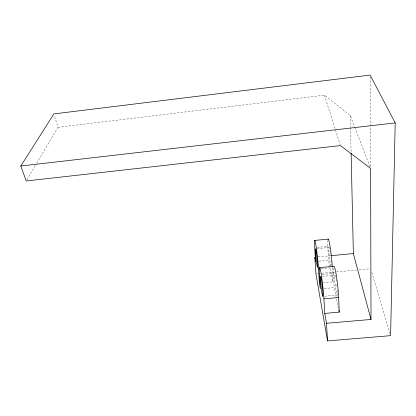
<?xml version="1.0" encoding="UTF-8"?>
<svg xmlns="http://www.w3.org/2000/svg" width="416" height="416" viewBox="0 0 416 416"><rect width="100%" height="100%" fill="white"/><g stroke="black" fill="none" stroke-linecap="round" stroke-linejoin="round"><path stroke-width="0.31" stroke-dasharray="2.08 1.56" d="M26.863 179.878L35.391 165.49M36.707 163.275L58.032 127.301L54.246 115.123M58.032 127.301L324.428 95.186L350.277 115.445L354.671 126.885M317.179 247.426L327.798 246.392A17.893 1.383 83.8 0 1 327.73 240.651M316.919 248.685L329.092 247.499M318.048 256.948L330.247 255.772M318.812 261.165L328.5 260.239L332.977 281.876L323.289 282.771M321.032 268.752L331.058 267.805M316.576 273.78L318.51 273.598M321.729 273.296L335.899 271.97M336.544 271.908L356.507 270.041M359.081 269.797L370.032 268.772M322.088 274.42L333.512 273.354A19.146 1.565 83.6 0 1 333.507 267.566M322.405 276.38L334.823 275.22M324.173 288.538L334.168 287.628L338.458 308.37M324.688 296.223L337.199 295.095M354.9 127.483L370.152 167.211M324.428 95.186L340.231 144.96M371.779 272.433L390.042 333.793M327.798 246.392L328.5 260.239M333.512 273.354L334.168 287.628M332.311 267.691L332.977 281.876M350.277 115.445L350.542 127.119M350.553 127.764L351.104 152.402M370.126 77.028L370.386 167.05M337.282 289.91A10.046 0.822 83.6 0 1 336.456 293.296A10.046 0.822 83.6 0 1 334.667 278.46A10.046 0.822 83.6 0 1 335.91 278.559M336.034 279.245A10.046 0.822 83.6 0 1 336.398 281.564M336.794 284.669A10.046 0.822 83.6 0 1 336.97 286.265M330.907 266.037A9.391 0.728 83.8 0 1 328.962 253.313A9.391 0.728 83.8 0 1 329.633 249.236M329.956 250.931A9.391 0.728 83.8 0 1 330.2 252.486M331.063 260.291A9.391 0.728 83.8 0 1 331.245 263.656M331.25 264.186A9.391 0.728 83.8 0 1 331.219 265.413"/><path stroke-width="0.62" d="M326.508 323.284L371.01 319.452L370.614 168.418L340.428 145.579L26.208 180.986L20.8 166.02L53.867 113.906L370.12 75.083L395.2 122.912L390.598 335.655L327.517 340.917L315.931 273.842L314.839 257.254L315.583 261.472L314.683 247.671A17.857 0.988 83.9 0 1 315.682 243.906A17.857 0.988 83.9 0 1 318.526 268.991L319.41 283.13L320.429 288.881L319.55 274.659A19.105 1.113 83.8 0 1 320.835 271.866A19.105 1.113 83.8 0 1 323.913 298.854L324.761 313.409L326.508 323.284L327.517 340.917M20.8 166.02L395.2 122.912M314.803 240.422L328.266 239.091M330.892 255.71L353.361 253.547L371.01 319.452M319.519 267.665L333.762 266.318A19.146 1.565 83.6 0 1 336.44 276.125A19.146 1.565 83.6 0 1 338.64 297.534L339.238 312.14L324.761 313.409M318.526 268.991L319.779 268.871M323.913 298.854L338.64 297.534M338.848 310.253L339.238 312.14M351.12 153.052L353.361 253.547M327.928 239.283A17.893 1.383 83.8 0 1 330.205 247.338A17.893 1.383 83.8 0 1 332.285 267.145M315.552 252.372A9.37 0.515 83.9 0 0 317.476 267.311A9.37 0.515 83.9 0 0 316.675 254.55A9.37 0.515 83.9 0 0 315.552 252.372M320.533 279.984A10.026 0.582 83.8 0 0 322.644 296.26A10.026 0.582 83.8 0 0 321.875 283.13A10.026 0.582 83.8 0 0 320.533 279.984"/></g></svg>
